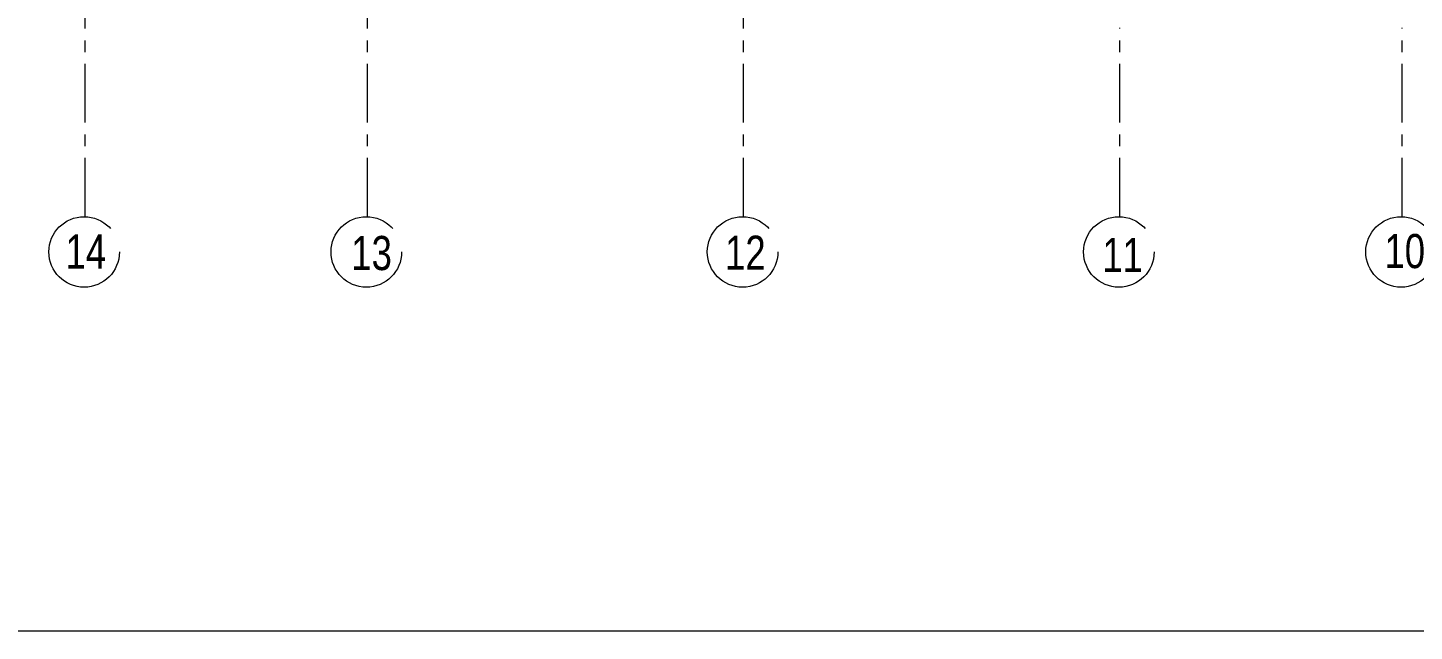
# Model space of a CAD drawing. Extents: x 800 to 995, y 398 to 804.
# Drawn here: x 857.13 to 874.81, y 605.71 to 613.42 of the extents above; entities that cross this region are included whole.
import ezdxf

# ---------------------------------------------------------------- set-up
doc = ezdxf.new("R2010")
doc.units = 0
doc.header["$MEASUREMENT"] = 0
doc.linetypes.add('CENTERX2', pattern=[4, 2.5, -0.5, 0.5, -0.5])
for name, color, linetype, lineweight in [('axis', 1, 'CENTERX2', 5), ('txt in circle', 11, 'CONTINUOUS', 13), ('UG-BORDER', 20, 'CONTINUOUS', 80)]:
    doc.layers.add(name, color=color, linetype=linetype, lineweight=lineweight)
doc.styles.add('SOSA2', font='SOSA.shx', dxfattribs={"width": 0.8})

msp = doc.modelspace()

# ---------------------------------------------------------------- linework, layer by layer
at = {"layer": 'axis', "color": 0, "ltscale": 0.3}
for p, q in [((857.858, 611.005), (857.858, 613.666)), ((861.458, 611.005), (861.458, 613.666)), ((866.258, 611.005), (866.258, 613.666)), ((871.058, 611.005), (871.058, 613.416)), ((874.658, 611.005), (874.658, 613.416))]:
    msp.add_line(p, q, dxfattribs=at)
at = {"layer": 'axis', "color": 0}
for centre in [(857.845, 610.555), (861.445, 610.555), (866.245, 610.555), (871.045, 610.555), (874.645, 610.555)]:
    msp.add_circle(centre, 0.45, dxfattribs=at)
at = {"layer": 'UG-BORDER', "color": 14, "lineweight": 20}
msp.add_line((926.487, 605.714), (848.151, 605.714), dxfattribs=at)

# ---------------------------------------------------------------- texts
at = {"layer": 'txt in circle', "color": 0, "ltscale": 0.01, "char_height": 0.4355, "attachment_point": 5, "style": 'SOSA2'}
for s, insert in [('14', (857.866, 610.56)), ('10', (874.692, 610.563)), ('13', (861.512, 610.538)), ('12', (866.28, 610.545)), ('11', (871.093, 610.516))]:
    msp.add_mtext(s, dxfattribs=dict(at, insert=insert))

doc.saveas('drawing.dxf')
